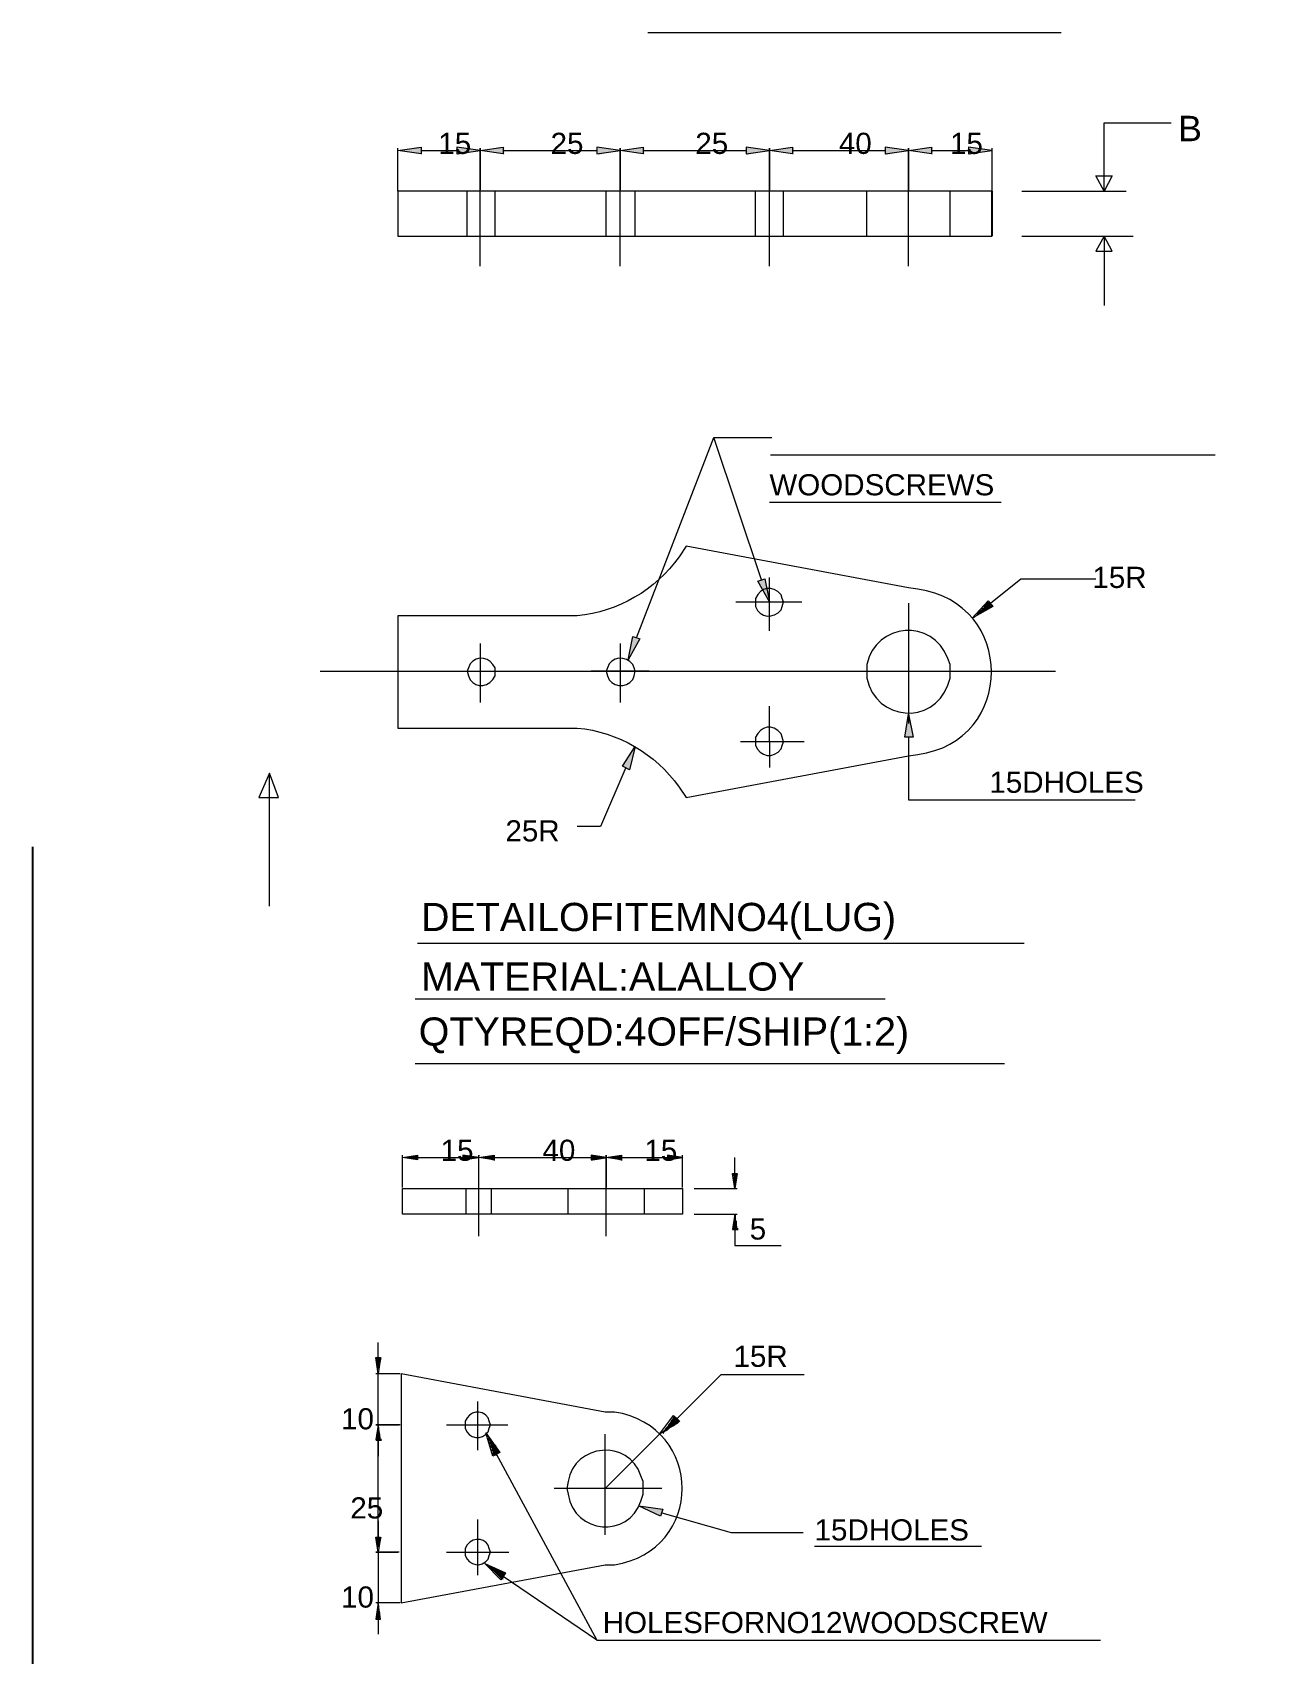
# Model space of a CAD drawing. Header units: millimetres. Extents: x -3009 to 55097, y -2803 to 5841.
# Drawn here: x 14320 to 15652, y 4086 to 5841 of the extents above; entities that cross this region are included whole.
import ezdxf

# ---------------------------------------------------------------- set-up
doc = ezdxf.new("R2010")
doc.units = ezdxf.units.MM
for name, color, linetype in [('PDF2_Geometry', 7, 'Continuous'), ('PDF2_Solid Fills', 7, 'Continuous'), ('PDF2_Text', 7, 'Continuous')]:
    doc.layers.add(name, color=color, linetype=linetype)
doc.styles.add('PDF F1', font='arial.ttf')

msp = doc.modelspace()

# ---------------------------------------------------------------- hatches: boundary and pattern name
at = {"layer": 'PDF2_Solid Fills', "transparency": 33554559}
for points in [[(14738.71160206478, 5709.21417721975), (14741.2156447476, 5707.962335860881), (14741.2156447476, 5716.726665233495), (14736.20744200191, 5716.726665233495), (14729.94715531217, 5715.474589114747), (14723.68698600237, 5714.222505170706), (14714.92253142456, 5712.970421226637), (14723.68698600237, 5711.718345107889)], [(14790.04573694151, 5715.474589114747), (14781.28140756895, 5716.726665233495), (14778.77724750619, 5716.726665233495), (14778.77724750619, 5707.962335860881), (14797.55799019546, 5711.718345107889), (14802.5663181463, 5712.970421226637), (14792.54990482971, 5714.222505170706)], [(14827.60722232016, 5709.21417721975), (14830.11139020824, 5707.962335860881), (14830.11139020824, 5716.726665233495), (14825.10329701717, 5716.726665233495), (14818.84289294749, 5715.474589114747), (14812.58272363769, 5714.222505170706), (14803.81839426514, 5712.970421226637), (14812.58272363769, 5711.718345107889)], [(14942.79607327853, 5715.474589114747), (14932.77966778714, 5716.726665233495), (14931.5275838431, 5716.726665233495), (14931.5275838431, 5708.212740129005), (14949.05648517353, 5711.718345107889), (14954.06457053928, 5712.970421226637), (14945.30024116661, 5714.222505170706)], [(14980.35780124227, 5709.21417721975), (14981.60987736098, 5707.962335860881), (14981.60987736098, 5716.726665233495), (14977.85363335407, 5716.726665233495), (14971.59347186971, 5715.474589114747), (14965.3330599746, 5714.222505170706), (14955.31665448332, 5712.970421226637), (14965.3330599746, 5711.718345107889)], [(15103.05889762915, 5715.474589114747), (15094.29456825659, 5716.726665233495), (15091.79040819383, 5716.726665233495), (15091.79040819383, 5707.962335860881), (15110.5711508831, 5711.718345107889), (15115.57947883406, 5712.970421226637), (15105.56306551734, 5714.222505170706)], [(15138.1164577048, 5716.726665233495), (15131.85605363513, 5715.474589114747), (15125.59588432533, 5714.222505170706), (15116.83155495278, 5713.126934898755), (15116.83155495278, 5712.813908532669), (15125.59588432533, 5711.718345107889), (15140.6203830078, 5709.21417721975), (15143.12455089588, 5707.962335860881), (15143.12455089588, 5716.726665233495)], [(15254.55715784745, 5715.474589114747), (15244.54074453074, 5716.726665233495), (15242.03681922785, 5716.726665233495), (15242.03681922785, 5707.962335860881), (15260.81756191712, 5711.718345107889), (15265.82564728288, 5712.970421226637), (15255.80923396617, 5714.222505170706)], [(15290.86679404182, 5709.21417721975), (15293.3709619299, 5707.962335860881), (15293.3709619299, 5716.726665233495), (15288.36263397895, 5716.726665233495), (15282.10246466927, 5715.474589114747), (15275.84206059948, 5714.222505170706), (15267.07773122692, 5712.970421226637), (15277.09414454363, 5711.718345107889), (15283.35454861319, 5710.46626116382)], [(15342.20093674387, 5715.474589114747), (15334.68869131536, 5716.726665233495), (15332.18452342728, 5716.726665233495), (15332.18452342728, 5707.962335860881), (15339.69677668111, 5709.21417721975), (15342.20093674387, 5710.46626116382), (15349.71318217251, 5711.718345107889), (15355.97359406739, 5712.970421226637), (15350.96526611655, 5714.222505170706)], [(15105.56306551734, 5243.45092278035), (15106.81514163606, 5243.45092278035), (15108.06699082023, 5242.198604076402), (15108.06699082023, 5239.694436188263), (15109.31906693894, 5239.694436188263), (15109.31906693894, 5237.190276125446), (15110.5711508831, 5237.190276125446), (15110.5711508831, 5234.686116062658), (15111.82323482714, 5234.686116062658), (15111.82323482714, 5232.182425519597), (15113.07531094586, 5232.182425519597), (15113.07531094586, 5229.67826545678), (15114.32739489002, 5229.67826545678), (15114.32739489002, 5227.174105393991), (15115.57947883406, 5227.174105393991), (15115.57947883406, 5224.669937505852), (15116.83155495278, 5228.425946752861), (15115.57947883406, 5228.425946752861), (15115.57947883406, 5235.938434766605), (15114.32739489002, 5235.938434766605), (15114.32739489002, 5243.45092278035), (15113.07531094586, 5243.45092278035), (15113.07531094586, 5249.711092090147), (15111.82323482714, 5249.711092090147), (15109.31906693894, 5248.458765560878), (15105.56306551734, 5247.206924202008)], [(15272.08605917788, 5081.936014485575), (15270.83397523372, 5081.936014485575), (15270.83397523372, 5089.448025154241), (15269.58189128968, 5089.448025154241), (15269.58189128968, 5095.708671809116), (15268.32981517096, 5095.708671809116), (15268.32981517096, 5103.220682477782), (15267.07773122692, 5103.220682477782), (15265.82564728288, 5091.952185217029), (15264.57357116404, 5084.440182373713), (15263.32172198, 5080.683695781627), (15263.32172198, 5078.179535718838), (15272.08605917788, 5078.179535718838)], [(14969.08930398151, 5056.894867726602), (14971.59347186971, 5066.911515803164), (14970.34138792567, 5066.911515803164), (14969.08930398151, 5064.407355740346), (14966.58514391875, 5059.399027789419), (14964.08098385588, 5056.894867726602), (14961.5768159678, 5051.886539775674), (14957.82081454608, 5048.130538354017), (14959.07289849012, 5046.878219650069), (14964.08098385588, 5044.374529107008), (14965.3330599746, 5043.12221040306), (14965.3330599746, 5044.374529107008), (14966.58514391875, 5048.130538354017), (14967.83722786279, 5053.138866304944)], [(14734.95535805786, 4621.180602826673), (14736.20744200191, 4620.554441518005), (14736.20744200191, 4626.188930777629), (14734.95535805786, 4626.188930777629), (14732.45131537504, 4624.936612073681), (14718.67877543147, 4623.684770714841), (14727.44310480403, 4622.432444185572)], [(14785.03741681587, 4619.928284122754), (14802.5663181463, 4623.434336084087), (14802.5663181463, 4623.893410071993), (14796.30590625131, 4624.936612073681), (14787.54157687875, 4626.188930777629), (14785.03741681587, 4626.188930777629)], [(14815.08689152577, 4621.180602826673), (14820.09497689153, 4619.928284122754), (14820.09497689153, 4626.188930777629), (14817.59080900345, 4626.188930777629), (14815.08689152577, 4624.936612073681), (14802.5663181463, 4623.684770714841)], [(14932.77966778714, 4624.936612073681), (14925.2674145333, 4626.188930777629), (14924.01533841447, 4626.188930777629), (14924.01533841447, 4620.107192066003), (14931.5275838431, 4621.180602826673), (14939.04007185681, 4622.432444185572), (14941.54399715969, 4623.684770714841)], [(14952.81248659524, 4621.180602826673), (14957.82081454608, 4619.928284122754), (14957.82081454608, 4626.188930777629), (14955.31665448332, 4626.188930777629), (14954.06457053928, 4624.936612073681), (14940.29215580085, 4623.684770714841)], [(15024.17944810528, 4623.684770714841), (15009.15494942293, 4626.188930777629), (15006.65078936017, 4626.188930777629), (15006.65078936017, 4619.928284122754), (15019.17136273952, 4622.432444185572)], [(15079.26983481436, 4588.626968053984), (15082.77570585476, 4606.156104144262), (15076.76567475148, 4606.156104144262), (15076.76567475148, 4603.651944081474), (15078.0177508702, 4603.651944081474), (15078.0177508702, 4596.139456067729), (15079.26983481436, 4596.139456067729)], [(15083.02607882116, 4547.30948125376), (15081.77399487712, 4547.30948125376), (15081.77399487712, 4554.821969267505), (15080.5219187584, 4554.821969267505), (15080.5219187584, 4562.333979936171), (15079.26983481436, 4562.333979936171), (15078.0177508702, 4553.569650563557), (15076.76567475148, 4547.30948125376), (15076.76567475148, 4544.805321190943), (15083.02607882116, 4544.805321190943)], [(14694.88971261645, 4394.55890233157), (14697.39387267933, 4407.079718296271), (14691.13358598959, 4407.079718296271), (14691.13358598959, 4402.071390345314), (14692.38566993363, 4402.071390345314), (14692.38566993363, 4394.55890233157), (14693.63762867241, 4394.55890233157), (14693.63762867241, 4389.550582205993)], [(15020.42344668368, 4338.216439503856), (15015.41511873272, 4343.224767454813), (15012.91119342973, 4343.224767454813), (15011.65911731101, 4340.720599566674), (15010.40703336697, 4339.468758207804), (15009.15494942293, 4336.964598144987), (15007.90287330421, 4335.712756786117), (15006.65078936017, 4333.208596723329), (15004.14662929729, 4330.70442883519), (15002.89478793845, 4328.200268772402), (15000.39062005025, 4325.696108709584), (15002.89478793845, 4324.444259525393), (15002.89478793845, 4325.696108709584), (15004.14662929729, 4326.947950068454), (15006.65078936017, 4328.200268772402), (15009.15494942293, 4330.70442883519), (15014.16304261389, 4333.208596723329), (15015.41511873272, 4334.460438082169), (15017.9192866208, 4335.712756786117)], [(14697.39387267933, 4319.435939399758), (14696.14178873529, 4319.435939399758), (14696.14178873529, 4324.444259525393), (14694.88971261645, 4324.444259525393), (14694.88971261645, 4331.956270194059), (14693.63762867241, 4331.956270194059), (14692.38566993363, 4325.696108709584), (14691.13358598959, 4319.435939399758), (14691.13358598959, 4316.931771511649), (14697.39387267933, 4316.931771511649)], [(14697.39387267933, 4319.435939399758), (14696.14178873529, 4319.435939399758), (14696.14178873529, 4324.444259525393), (14694.88971261645, 4324.444259525393), (14694.88971261645, 4331.956270194059), (14693.63762867241, 4331.956270194059), (14692.38566993363, 4325.696108709584), (14691.13358598959, 4319.435939399758), (14691.13358598959, 4316.931771511649), (14697.39387267933, 4316.931771511649)], [(14976.60155723535, 4246.816651360365), (14977.85363335407, 4245.564810001495), (14981.60987736098, 4244.312491297576), (14999.13854393153, 4235.548161924962), (14999.13854393153, 4236.800480628881), (15001.64270399441, 4241.808808579837), (15001.64270399441, 4243.269333639269), (14987.87004667078, 4245.564810001495), (14979.10571729823, 4246.816651360365)], [(14694.88971261645, 4200.490844434506), (14697.39387267933, 4213.011175228807), (14691.13358598959, 4213.011175228807), (14691.13358598959, 4209.25517380712), (14692.38566993363, 4209.25517380712), (14692.38566993363, 4201.742685793375), (14693.63762867241, 4201.742685793375), (14693.63762867241, 4195.482516483578)], [(14694.88971261645, 4200.490844434506), (14697.39387267933, 4213.011175228807), (14691.13358598959, 4213.011175228807), (14691.13358598959, 4209.25517380712), (14692.38566993363, 4209.25517380712), (14692.38566993363, 4201.742685793375), (14693.63762867241, 4201.742685793375), (14693.63762867241, 4195.482516483578)], [(14691.13358598959, 4124.115554973425), (14697.39387267933, 4125.367873677373), (14696.14178873529, 4125.367873677373), (14696.14178873529, 4131.628042987169), (14694.88971261645, 4131.628042987169), (14694.88971261645, 4139.140053655836), (14693.63762867241, 4139.140053655836), (14692.38566993363, 4132.879884346068), (14691.13358598959, 4126.619715036242)]]:
    msp.add_hatch(color=256, dxfattribs=at).paths.add_polyline_path(points)
h = msp.add_hatch(color=256, dxfattribs=at)
h.paths.add_polyline_path([(15352.21735006059, 5224.669937505852), (15350.96526611655, 5223.418096146983), (15348.46110605379, 5220.913936084195), (15348.46110605379, 5218.409776021377), (15345.95718075079, 5218.409776021377), (15345.95718075079, 5215.905608133238), (15343.45302068803, 5215.905608133238), (15342.20093674387, 5213.40144807045), (15340.94885279983, 5212.14960671158), (15340.94885279983, 5209.645446648763), (15348.46110605379, 5213.40144807045), (15350.96526611655, 5215.905608133238), (15358.47751937038, 5219.661617380247), (15357.22567018622, 5220.913936084195), (15355.97359406739, 5220.913936084195), (15355.97359406739, 5223.418096146983), (15354.72151012335, 5224.669937505852)])
h.paths.add_polyline_path([(15338.44469273707, 5207.141278760624), (15340.94885279983, 5209.645446648763), (15338.44469273707, 5209.645446648763)])
h = msp.add_hatch(color=256, dxfattribs=at)
h.paths.add_polyline_path([(14964.70701995853, 5162.067305368313), (14965.3330599746, 5163.319154552533), (14964.08098385588, 5163.319154552533), (14964.08098385588, 5162.067305368313)])
h.paths.add_polyline_path([(14976.60155723535, 5183.665052058175), (14972.84531322855, 5184.604292064469), (14970.34138792567, 5187.108459952608), (14969.08930398151, 5187.108459952608), (14967.83722786279, 5178.344130579993), (14965.3330599746, 5168.32747467811), (14965.3330599746, 5163.319154552533), (14971.59347186971, 5175.839962691854), (14972.84531322855, 5177.091804050753), (14975.34947329131, 5182.10013200168), (14976.60155723535, 5182.726054637082)])
h = msp.add_hatch(color=256, dxfattribs=at)
h.paths.add_polyline_path([(14812.58272363769, 4320.687780758657), (14812.58272363769, 4321.940099462576), (14811.33064751897, 4321.940099462576)])
h.paths.add_polyline_path([(14825.10329701717, 4305.663282076246), (14823.85122089845, 4306.915123435087), (14822.59913695441, 4306.915123435087), (14822.59913695441, 4309.419283497904), (14821.34705301025, 4309.419283497904), (14821.34705301025, 4311.923451386043), (14817.59080900345, 4315.679930152779), (14816.33873288473, 4315.679930152779), (14816.33873288473, 4318.18362069584), (14813.83480758185, 4320.687780758657), (14812.58272363769, 4320.687780758657), (14812.58272363769, 4316.931771511649), (14813.83480758185, 4316.931771511649), (14813.83480758185, 4313.175770089962), (14815.08689152577, 4313.175770089962), (14815.08689152577, 4309.419283497904), (14816.33873288473, 4309.419283497904), (14816.33873288473, 4305.663282076246), (14817.59080900345, 4305.663282076246), (14817.59080900345, 4301.907280654559), (14818.84289294749, 4301.907280654559), (14821.34705301025, 4300.65495412529), (14821.34705301025, 4301.907280654559), (14823.85122089845, 4303.159122013429)])
h = msp.add_hatch(color=256, dxfattribs=at)
h.paths.add_polyline_path([(14828.8593062642, 4167.937679181545), (14831.36346632696, 4172.945529787423), (14831.36346632696, 4174.615129813639), (14828.8593062642, 4175.449689850211), (14816.33873288473, 4181.709859160037), (14812.58272363769, 4181.709859160037), (14813.83480758185, 4180.458017801167), (14826.35514620133, 4167.937679181545), (14828.8593062642, 4166.685360477626)])
h.paths.add_polyline_path([(14812.58272363769, 4181.709859160037), (14812.58272363769, 4182.962177863985), (14810.07856357493, 4182.962177863985)])

# ---------------------------------------------------------------- linework, layer by layer
for p, q in [((15357.22567018622, 5669.148531778395), (15357.22567018622, 5620.318556964397)), ((14319.75006733721, 4959.788983471566), (14319.75006733721, 710.7513237725125))]:
    msp.add_line(p, q)
at = {"layer": 'PDF2_Geometry', "lineweight": 13}
for points in [[(14985.36588660802, 5840.679853389825), (15432.3486409433, 5840.679853389825)], [(15478.67469045438, 5669.148531778395), (15469.91036108183, 5685.425349164725), (15487.43902765238, 5685.425349164725), (15478.67469045438, 5669.148531778395), (15478.67469045438, 5743.019661176659), (15551.29373590869, 5743.019661176659)], [(15357.22567018622, 5715.474589114747), (15357.22567018622, 5669.148531778395), (14714.92253142456, 5669.148531778395), (14714.92253142456, 5715.474589114747)], [(14739.96356080356, 5712.970421226637), (14778.77724750619, 5712.970421226637)], [(14803.81839426514, 5587.765156951558), (14803.81839426514, 5669.148531778395), (14803.81839426514, 5715.474589114747), (14803.81839426514, 5670.400615722465)], [(14828.8593062642, 5712.970421226637), (14930.27549989906, 5712.970421226637)], [(14955.31665448332, 5587.765156951558), (14955.31665448332, 5669.148531778395), (14955.31665448332, 5715.474589114747), (14955.31665448332, 5670.400615722465)], [(14980.35780124227, 5712.970421226637), (15091.79040819383, 5712.970421226637)], [(15116.83155495278, 5587.765156951558), (15116.83155495278, 5669.148531778395), (15116.83155495278, 5715.474589114747), (15116.83155495278, 5669.148531778395)], [(15141.87246695184, 5712.970421226637), (15242.03681922785, 5712.970421226637)], [(15267.07773122692, 5587.765156951558), (15267.07773122692, 5669.148531778395), (15267.07773122692, 5715.474589114747), (15267.07773122692, 5669.148531778395)], [(15292.11887798586, 5712.970421226637), (15332.18452342728, 5712.970421226637)], [(14714.92253142456, 5669.148531778395), (14714.92253142456, 5620.318556964397), (15357.22567018622, 5620.318556964397), (15357.22567018622, 5669.148531778395)], [(14790.04573694151, 5620.318556964397), (14790.04573694151, 5669.148531778395)], [(14820.09497689153, 5620.318556964397), (14820.09497689153, 5669.148531778395)], [(14940.29215580085, 5620.318556964397), (14940.29215580085, 5669.148531778395)], [(14971.59347186971, 5620.318556964397), (14971.59347186971, 5669.148531778395)], [(15101.80682151054, 5620.318556964397), (15101.80682151054, 5669.148531778395)], [(15131.85605363513, 5620.318556964397), (15131.85605363513, 5669.148531778395)], [(15222.00400041987, 5620.318556964397), (15222.00400041987, 5669.148531778395)], [(15312.15170461929, 5620.318556964397), (15312.15170461929, 5669.148531778395)], [(15389.77883543924, 5669.148531778395), (15502.46376109461, 5669.148531778395)], [(15389.77883543924, 5620.318556964397), (15509.97600652312, 5620.318556964397)], [(15478.67469045438, 5620.318556964397), (15478.67469045438, 5545.195351447386)], [(14972.84531322855, 5185.856133423338), (15056.73284811818, 5402.461185841908), (15119.33548025566, 5402.461185841908)], [(15108.06699082023, 5248.458765560878), (15056.73284811818, 5402.461185841908)], [(15118.08339631162, 5383.680685737811), (15598.87163460383, 5383.680685737811)], [(15116.83155495278, 5332.346543035703), (15367.24208350293, 5332.346543035703)], [(15116.83155495278, 5193.368621437112), (15116.83155495278, 5224.669937505852), (15116.83155495278, 5250.962933449016)], [(15355.97359406739, 5223.418096146983), (15388.52698625496, 5249.711092090147), (15469.91036108183, 5249.711092090147)], [(15129.35194926674, 5215.905572460761), (15130.60400190949, 5219.661730388994), (15131.85605455225, 5224.669940960011), (15130.60400190949, 5228.426098888245), (15129.35194926674, 5232.182256816508)], [(15080.5219187584, 5224.669937505852), (15116.83155495278, 5224.669937505852), (15151.88888026855, 5224.669937505852)], [(15101.80679112615, 5228.426098888245), (15101.80679112615, 5224.669940960011), (15101.80679112615, 5219.661730388994)], [(15267.07773122692, 5223.418096146983), (15267.07773122692, 5149.546974574041), (15333.43660737132, 5149.546974574041), (15426.0884716335, 5149.546974574041)], [(14803.81839426514, 5179.595971938863), (14803.81839426514, 5149.546974574041), (14803.81839426514, 5115.741498442454)], [(14955.31665448332, 5179.595971938863), (14955.31665448332, 5149.546974574041), (14924.01533841447, 5149.546974574041)], [(15309.64767629304, 5134.522341730015), (15312.15178157855, 5142.034657586511), (15312.15178157855, 5149.546973443037), (15312.15178157855, 5157.059289299534), (15309.64767629304, 5163.319552513305)], [(14631.03499653493, 5149.546974574041), (15206.9792591522, 5149.546974574041), (15267.07773122692, 5149.546974574041), (15267.07773122692, 5093.204511746299)], [(14791.29784398456, 5153.3031313713), (14790.04579134192, 5149.546973443037), (14791.29784398456, 5144.538762872049)], [(14817.5909494824, 5140.782604943786), (14820.09505476791, 5144.538762872049), (14820.09505476791, 5149.546973443037), (14820.09505476791, 5153.3031313713), (14817.5909494824, 5157.059289299534)], [(14941.5442056926, 5153.3031313713), (14940.29215304984, 5149.546973443037), (14941.5442056926, 5144.538762872049)], [(14986.61797055206, 5149.546974574041), (14955.31665448332, 5149.546974574041), (14955.31665448332, 5115.741498442454)], [(14969.08936383307, 5140.782604943786), (14970.34141647583, 5144.538762872049), (14971.59346911858, 5149.546973443037), (14970.34141647583, 5153.3031313713), (14969.08936383307, 5157.059289299534)], [(15222.00399130047, 5157.059289299534), (15222.00399130047, 5149.546973443037), (15222.00399130047, 5142.034657586511)], [(15116.83155495278, 5073.17168511296), (15116.83155495278, 5111.985011850396)], [(15121.83964031842, 5073.17168511296), (15085.53023888392, 5073.17168511296)], [(15101.80679112615, 5078.17989638701), (15101.80679112615, 5073.171685816022), (15101.80679112615, 5069.415527887759)], [(15154.39304033131, 5073.17168511296), (15116.83155495278, 5073.17168511296), (15116.83155495278, 5045.626378291199)], [(15129.35194926674, 5065.659369959525), (15130.60400190949, 5069.415527887759), (15131.85605455225, 5073.171685816022), (15130.60400190949, 5078.17989638701), (15129.35194926674, 5081.936054315272)], [(15267.07773122692, 5078.179535718838), (15267.07773122692, 5010.56905297545), (15512.48017441132, 5010.56905297545)], [(14575.94473503123, 4895.379959431855), (14575.94473503123, 5039.366208981402), (14564.67623777047, 5013.073213038238), (14585.96114834782, 5013.073213038238), (14575.94473503123, 5039.366208981402)], [(14961.5768159678, 5045.626378291199), (14934.03174390586, 4981.771896969469), (14908.99083973211, 4981.771896969469)], [(14736.20744200191, 4855.314313990471), (15392.28299550188, 4855.314313990471)], [(14733.70339149376, 4795.215849741071), (15242.03681922785, 4795.215849741071)], [(14733.70339149376, 4725.100729589787), (15370.99809274985, 4725.100729589787)], [(14719.93074199557, 4591.131128116802), (14719.93074199557, 4626.188930777629)], [(14736.20744200191, 4623.684770714841), (14785.03741681587, 4623.684770714841)], [(14802.5663181463, 4591.131128116802), (14802.5663181463, 4626.188930777629), (14802.5663181463, 4624.936612073681)], [(14818.84289294749, 4623.684770714841), (14924.01533841447, 4623.684770714841)], [(14956.56873060204, 4623.684770714841), (15006.65078936017, 4623.684770714841)], [(15022.92760674644, 4591.131128116802), (15022.92760674644, 4626.188930777629)], [(15079.26983481436, 4606.156104144262), (15079.26983481436, 4623.684770714841)], [(14802.5663181463, 4538.545151881146), (14802.5663181463, 4603.651944081474)], [(14940.29215580085, 4538.545151881146), (14940.29215580085, 4603.651944081474)], [(14788.79366082279, 4562.333979936171), (14788.79366082279, 4589.879286757932)], [(14816.33873288473, 4562.333979936171), (14816.33873288473, 4589.879286757932)], [(14898.97418383032, 4562.333979936171), (14898.97418383032, 4589.879286757932)], [(14981.60987736098, 4562.333979936171), (14981.60987736098, 4589.879286757932)], [(15035.44794536603, 4589.879286757932), (15081.77399487712, 4589.879286757932)], [(15035.44794536603, 4562.333979936171), (15081.77399487712, 4562.333979936171)], [(15079.26983481436, 4546.057162549812), (15079.26983481436, 4528.528495979263), (15129.35189357237, 4528.528495979263)], [(14693.63762867241, 4407.079718296271), (14693.63762867241, 4423.356058337551)], [(14717.42669931264, 4389.550582205993), (14691.13358598959, 4389.550582205993)], [(14693.63762867241, 4334.460438082169), (14693.63762867241, 4389.550582205993)], [(14949.05648517353, 4348.233087580389), (14939.04007185681, 4348.233087580389), (14718.67877543147, 4389.550582205993), (14718.67877543147, 4141.644213718653), (14939.04007185681, 4182.962177863985), (14949.05648517353, 4182.962177863985)], [(15154.39304033131, 4388.298740847094), (15064.24533613189, 4388.298740847094), (15016.66720267676, 4340.720599566674)], [(14801.31423420226, 4306.915123435087), (14801.31423420226, 4334.460438082169), (14801.31423420226, 4359.501584841142)], [(14717.42669931264, 4334.460438082169), (14691.13358598959, 4334.460438082169), (14716.1746153686, 4334.460438082169)], [(14767.50875807076, 4334.460438082169), (14801.31423420226, 4334.460438082169), (14833.86763421504, 4334.460438082169)], [(14787.54173063429, 4338.216593473306), (14787.54173063429, 4334.460435545072), (14787.54173063429, 4330.704277616809)], [(14812.58278348926, 4326.948119688575), (14813.83483613201, 4330.704277616809), (14815.08688877476, 4334.460435545072), (14813.83483613201, 4338.216593473306), (14812.58278348926, 4341.972751401598)], [(14693.63762867241, 4230.540311319084), (14693.63762867241, 4213.011175228807), (14693.63762867241, 4318.18362069584), (14693.63762867241, 4300.65495412529)], [(15000.39062005025, 4265.597636634862), (14939.04007185681, 4265.597636634862), (14939.04007185681, 4324.444259525393)], [(14939.04007185681, 4265.597636634862), (14997.88645998749, 4324.444259525393)], [(14821.34705301025, 4303.159122013429), (14930.27549989906, 4101.578568277269), (14828.8593062642, 4170.441369724635)], [(14939.04007185681, 4215.515335291595), (14939.04007185681, 4265.597636634862), (14883.94968514785, 4265.597636634862)], [(14898.97437762946, 4273.109951574326), (14897.72232498671, 4265.597635717801), (14898.97437762946, 4259.337372504058)], [(14977.85369412275, 4251.825056647562), (14980.35779940826, 4259.337372504058), (14980.35779940826, 4265.597635717801), (14980.35779940826, 4273.109951574326), (14977.85369412275, 4279.370214788069)], [(14801.31423420226, 4171.693688428553), (14801.31423420226, 4196.734835187497), (14801.31423420226, 4231.792160503275)], [(15000.39062005025, 4239.30464851702), (15075.51382556732, 4218.019503179734), (15153.14095638727, 4218.019503179734)], [(14716.1746153686, 4196.734835187497), (14691.13358598959, 4196.734835187497), (14714.92253142456, 4196.734835187497)], [(14693.63762867241, 4196.734835187497), (14693.63762867241, 4141.644213718653)], [(14767.50875807076, 4196.734835187497), (14801.31423420226, 4196.734835187497), (14835.11971033388, 4196.734835187497)], [(14787.54173063429, 4200.490993818821), (14787.54173063429, 4196.734835890587), (14787.54173063429, 4192.978677962325)], [(14812.58278348926, 4189.222520034091), (14813.83483613201, 4192.978677962325), (14815.08688877476, 4196.734835890587), (14813.83483613201, 4200.490993818821), (14812.58278348926, 4204.247151747084)], [(15165.66152976674, 4202.995004497323), (15345.95718075079, 4202.995004497323)], [(14717.42669931264, 4141.644213718653), (14691.13358598959, 4141.644213718653)], [(14693.63762867241, 4124.115554973425), (14693.63762867241, 4107.838737587066)], [(14930.27549989906, 4101.578568277269), (15289.6147179231, 4101.578568277269), (15335.94076743419, 4101.578568277269), (15474.91844644758, 4101.578568277269)]]:
    msp.add_lwpolyline(points, dxfattribs=at)
for points in [[(14739.96356080356, 5716.726665233495), (14739.96356080356, 5709.21417721975), (14714.92253142456, 5712.970421226637)], [(14778.77724750619, 5716.726665233495), (14778.77724750619, 5709.21417721975), (14803.81839426514, 5712.970421226637)], [(14828.8593062642, 5716.726665233495), (14828.8593062642, 5709.21417721975), (14803.81839426514, 5712.970421226637)], [(14930.27549989906, 5716.726665233495), (14930.27549989906, 5709.21417721975), (14955.31665448332, 5712.970421226637)], [(14980.35780124227, 5716.726665233495), (14980.35780124227, 5709.21417721975), (14955.31665448332, 5712.970421226637)], [(15091.79040819383, 5716.726665233495), (15091.79040819383, 5709.21417721975), (15116.83155495278, 5712.970421226637)], [(15141.87246695184, 5716.726665233495), (15141.87246695184, 5709.21417721975), (15116.83155495278, 5712.970421226637)], [(15242.03681922785, 5716.726665233495), (15242.03681922785, 5709.21417721975), (15267.07773122692, 5712.970421226637)], [(15292.11887798586, 5716.726665233495), (15292.11887798586, 5709.21417721975), (15267.07773122692, 5712.970421226637)], [(15332.18452342728, 5716.726665233495), (15332.18452342728, 5709.21417721975), (15357.22567018622, 5712.970421226637)], [(15478.67469045438, 5620.318556964397), (15469.91036108183, 5604.041974337917), (15487.43902765238, 5604.041974337917)], [(15111.82323482714, 5249.711092090147), (15116.83155495278, 5224.669937505852), (15104.3109815733, 5247.206924202008)], [(15358.47751937038, 5219.661617380247), (15335.94076743419, 5207.141278760624), (15353.4694261793, 5225.921786690044)], [(14976.60155723535, 5184.604292064469), (14964.08098385588, 5162.067305368313), (14969.08930398151, 5187.108459952608)], [(15263.32172198, 5078.179535718838), (15267.07773122692, 5103.220682477782), (15272.08605917788, 5078.179535718838)], [(14957.82081454608, 5046.878219650069), (14971.59347186971, 5068.163357162033), (14965.3330599746, 5043.12221040306)], [(14736.20744200191, 4626.188930777629), (14736.20744200191, 4621.180602826673), (14719.93074199557, 4623.684770714841)], [(14785.03741681587, 4626.188930777629), (14785.03741681587, 4621.180602826673), (14802.5663181463, 4623.684770714841)], [(14818.84289294749, 4626.188930777629), (14818.84289294749, 4621.180602826673), (14802.5663181463, 4623.684770714841)], [(14924.01533841447, 4626.188930777629), (14924.01533841447, 4621.180602826673), (14940.29215580085, 4623.684770714841)], [(14940.29215580085, 4626.188930777629), (14940.29215580085, 4591.131128116802)], [(14956.56873060204, 4626.188930777629), (14956.56873060204, 4621.180602826673), (14940.29215580085, 4623.684770714841)], [(15006.65078936017, 4626.188930777629), (15006.65078936017, 4621.180602826673), (15022.92760674644, 4623.684770714841)], [(15076.76567475148, 4606.156104144262), (15081.77399487712, 4606.156104144262), (15079.26983481436, 4589.879286757932)], [(15022.92760674644, 4589.879286757932), (15022.92760674644, 4562.333979936171), (14719.93074199557, 4562.333979936171), (14719.93074199557, 4589.879286757932)], [(15076.76567475148, 4546.057162549812), (15081.77399487712, 4546.057162549812), (15079.26983481436, 4562.333979936171)], [(14691.13358598959, 4407.079718296271), (14696.14178873529, 4407.079718296271), (14693.63762867241, 4389.550582205993)], [(14691.13358598959, 4318.18362069584), (14696.14178873529, 4318.18362069584), (14693.63762867241, 4334.460438082169)], [(14691.13358598959, 4318.18362069584), (14696.14178873529, 4318.18362069584), (14693.63762867241, 4334.460438082169)], [(15012.91119342973, 4344.477086158731), (15019.17136273952, 4338.216439503856), (14997.88645998749, 4324.444259525393)], [(14817.59080900345, 4300.65495412529), (14810.07856357493, 4325.696108709584), (14825.10329701717, 4304.411440717347)], [(14999.13854393153, 4235.548161924962), (14975.34947329131, 4246.816651360365), (15001.64270399441, 4243.060649938707)], [(14691.13358598959, 4213.011175228807), (14696.14178873529, 4213.011175228807), (14693.63762867241, 4196.734835187497)], [(14691.13358598959, 4213.011175228807), (14696.14178873529, 4213.011175228807), (14693.63762867241, 4196.734835187497)], [(14826.35514620133, 4166.685360477626), (14808.82647963089, 4184.214019222825), (14831.36346632696, 4174.197848491371)], [(14691.13358598959, 4124.115554973425), (14696.14178873529, 4124.115554973425), (14693.63762867241, 4141.644213718653)]]:
    msp.add_lwpolyline(points, close=True, dxfattribs=at)
msp.add_lwpolyline([(15277.09414454363, 5238.442594829394), (15267.07773122692, 5239.694436188263), (15026.68361599348, 5284.768409580574), (15019.17136273952, 5273.499920145172, -0.217651851166347), (14908.99083973211, 5209.645446648763), (14895.2181824086, 5209.645446648763), (14714.92253142456, 5209.645446648763), (14714.92253142456, 5088.196183795371), (14895.2181824086, 5088.196183795371), (14908.99083973211, 5088.196183795371, -0.2176493747932914), (15019.17136273952, 5024.341710298962), (15026.68361599348, 5013.073213038238), (15267.07773122692, 5058.146709085471), (15277.09414454363, 5059.399027789419)], format="xyb", dxfattribs=at)
for points in [[(15129.35194926674, 5232.182256816508), (15120.58758076746, 5243.450730601267), (15106.81500169716, 5240.946625315759), (15101.80679112615, 5228.426098888245)], [(15277.09414454363, 5059.399027789419), (15383.51866612933, 5074.42352647183), (15383.51866612933, 5223.418096146983), (15277.09414454363, 5238.442594829394)], [(15101.80679112615, 5219.661730388994), (15105.56294905441, 5207.14120396151), (15121.83963341021, 5205.889151318755), (15129.35194926674, 5215.905572460761)], [(15309.64767629304, 5163.319552513305), (15293.37099193723, 5207.141395009559), (15232.02041244239, 5202.133184438571), (15222.00399130047, 5157.059289299534)], [(14817.5909494824, 5157.059289299534), (14811.33068626863, 5167.075710441539), (14795.05400191282, 5165.823657798785), (14791.29784398456, 5153.3031313713)], [(14969.08936383307, 5157.059289299534), (14961.57704797655, 5167.075710441539), (14945.30036362086, 5165.823657798785), (14941.5442056926, 5153.3031313713)], [(14791.29784398456, 5144.538762872049), (14795.05400191282, 5132.018236444535), (14810.07863362588, 5130.766183801781), (14817.5909494824, 5140.782604943786)], [(14941.5442056926, 5144.538762872049), (14945.30036362086, 5132.018236444535), (14961.57704797655, 5130.766183801781), (14969.08936383307, 5140.782604943786)], [(15222.00399130047, 5142.034657586511), (15232.02041244239, 5095.708709804778), (15293.37099193723, 5090.700499233761), (15309.64767629304, 5134.522341730015)], [(15129.35194926674, 5081.936054315272), (15120.58758076746, 5093.204528100032), (15106.81500169716, 5090.700422814523), (15101.80679112615, 5078.17989638701)], [(15101.80679112615, 5069.415527887759), (15105.56294905441, 5056.895001460274), (15121.83963341021, 5054.390896174766), (15129.35194926674, 5065.659369959525)], [(14812.58278348926, 4341.972751401598), (14805.07046763273, 4351.989172543574), (14792.54994120519, 4349.485067258094), (14787.54173063429, 4338.216593473306)], [(14949.05648517353, 4182.962177863985), (15046.71643480146, 4197.986676546396), (15046.71643480146, 4333.208596723329), (14949.05648517353, 4348.233087580389)], [(14787.54173063429, 4330.704277616809), (14791.29788856243, 4319.43580383205), (14806.32252027548, 4316.93169854657), (14812.58278348926, 4326.948119688575)], [(14977.85369412275, 4279.370214788069), (14964.08111505245, 4319.435899356089), (14906.48669348599, 4314.427688785101), (14898.97437762946, 4273.109951574326)], [(14898.97437762946, 4259.337372504058), (14906.48669348599, 4215.515530007804), (14964.08111505245, 4211.759372079541), (14977.85369412275, 4251.825056647562)], [(14812.58278348926, 4204.247151747084), (14807.57457291824, 4213.011520246335), (14792.54994120519, 4213.011520246335), (14787.54173063429, 4200.490993818821)], [(14787.54173063429, 4192.978677962325), (14792.54994120519, 4181.710204177565), (14805.07046763273, 4179.206098892057), (14812.58278348926, 4189.222520034091)]]:
    msp.add_open_spline(points, degree=3, dxfattribs=at)

# ---------------------------------------------------------------- texts
at = {"layer": 'PDF2_Text', "attachment_point": 4, "style": 'PDF F1'}
for s, insert, char_height in [('B', (15558.87110217649, 5736.739112488838), 27.4939572572961), ('15', (14758.66880113189, 5720.525419866462), 22.87842689288377), ('25', (14880.12411017274, 5720.525419866462), 22.87842689288377), ('25', (15036.61731715151, 5720.525419866462), 22.87842689288377), ('40', (15191.87030373153, 5720.525419866462), 22.87842689288377), ('15', (15312.06628756644, 5720.525419866462), 22.87842689288377), ('WOODSCREWS', (15116.74765462801, 5351.161038361024), 22.87842689288377), ('15R', (15466.05039653671, 5250.999310565909), 22.87842689288377), ('15DHOLES', (15354.6308427027, 5029.390234066232), 22.87842689288377), ('25R', (14831.2823522269, 4976.793107857549), 22.87842689288377), ('DETAILOFITEMNO4(LUG)', (14739.97442890168, 4879.20957379014), 30.50525696356984), ('MATERIAL:ALALLOY', (14739.97442890168, 4819.111900286167), 30.50525696356984), ('QTYREQD:4OFF/SHIP(1:2)', (14737.48156997934, 4755.251853423339), 30.50525696356984), ('15', (14761.18745154387, 4631.235226567747), 22.87842689288377), ('40', (14871.34768017195, 4631.235226567747), 22.87842689288377), ('15', (14981.53720283753, 4631.235226567747), 22.87842689288377), ('5', (15095.46553626657, 4546.084464180254), 22.87842689288377), ('15R', (15077.94165188912, 4408.355680391222), 22.87842689288377), ('10', (14653.50702688668, 4340.757141178503), 22.87842689288377), ('25', (14663.52335887298, 4244.338363521616), 22.87842689288377), ('15DHOLES', (15165.57030776667, 4220.551286526606), 22.87842689288377), ('10', (14653.50702688668, 4147.929456681741), 22.87842689288377), ('HOLESFORNO12WOODSCREW', (14936.46354969277, 4120.389240318036), 22.87842689288377)]:
    msp.add_mtext(s, dxfattribs=dict(at, insert=insert, char_height=char_height))

doc.saveas('drawing.dxf')
